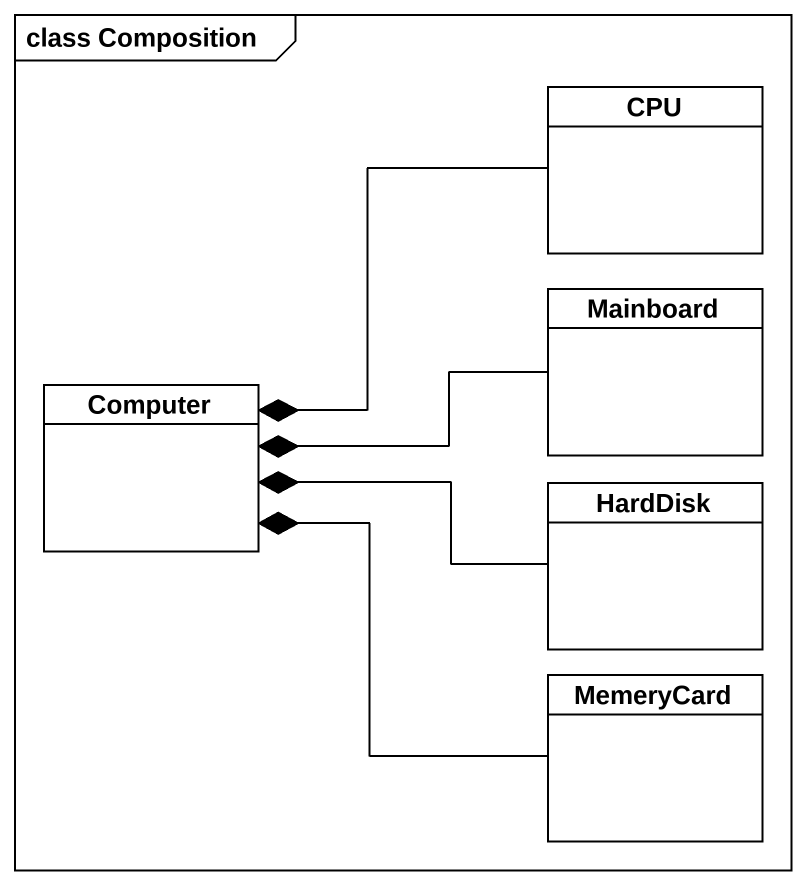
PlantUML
@startuml
mainframe class Composition
hide circle
hide empty members
class CPU
class Mainboard
class Computer
class HardDisk
class MemeryCard
CPU -left-* Computer
Mainboard -left-* Computer
HardDisk -left-* Computer
MemeryCard -left-* Computer
@enduml
